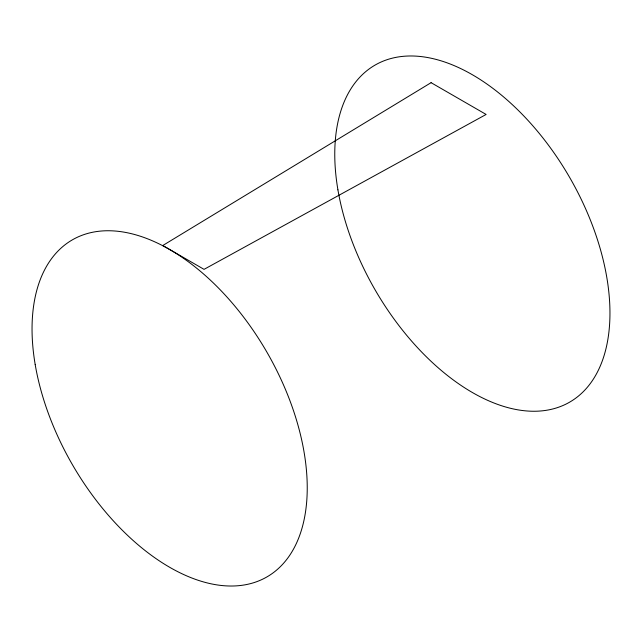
<?xml version="1.0" encoding="UTF-8"?>
<svg xmlns="http://www.w3.org/2000/svg" width="642" height="642" viewBox="0 0 642 642"><rect width="100%" height="100%" fill="white"/><g stroke="black" fill="none" stroke-linecap="round" stroke-linejoin="round"><path stroke-width="0.96" d="M431.079 82.674L162.763 245.525L204.044 269.359L486.122 114.453L431.079 82.674M337.917 189.823A194.598 112.35 60 0 0 564.952 404.604A194.598 112.35 60 0 0 514.21 106.42A194.598 112.35 60 0 0 337.917 189.823M35.198 364.592A194.598 112.35 60 0 0 262.233 579.373A194.598 112.35 60 0 0 211.491 281.188A194.598 112.35 60 0 0 35.198 364.592"/></g></svg>
